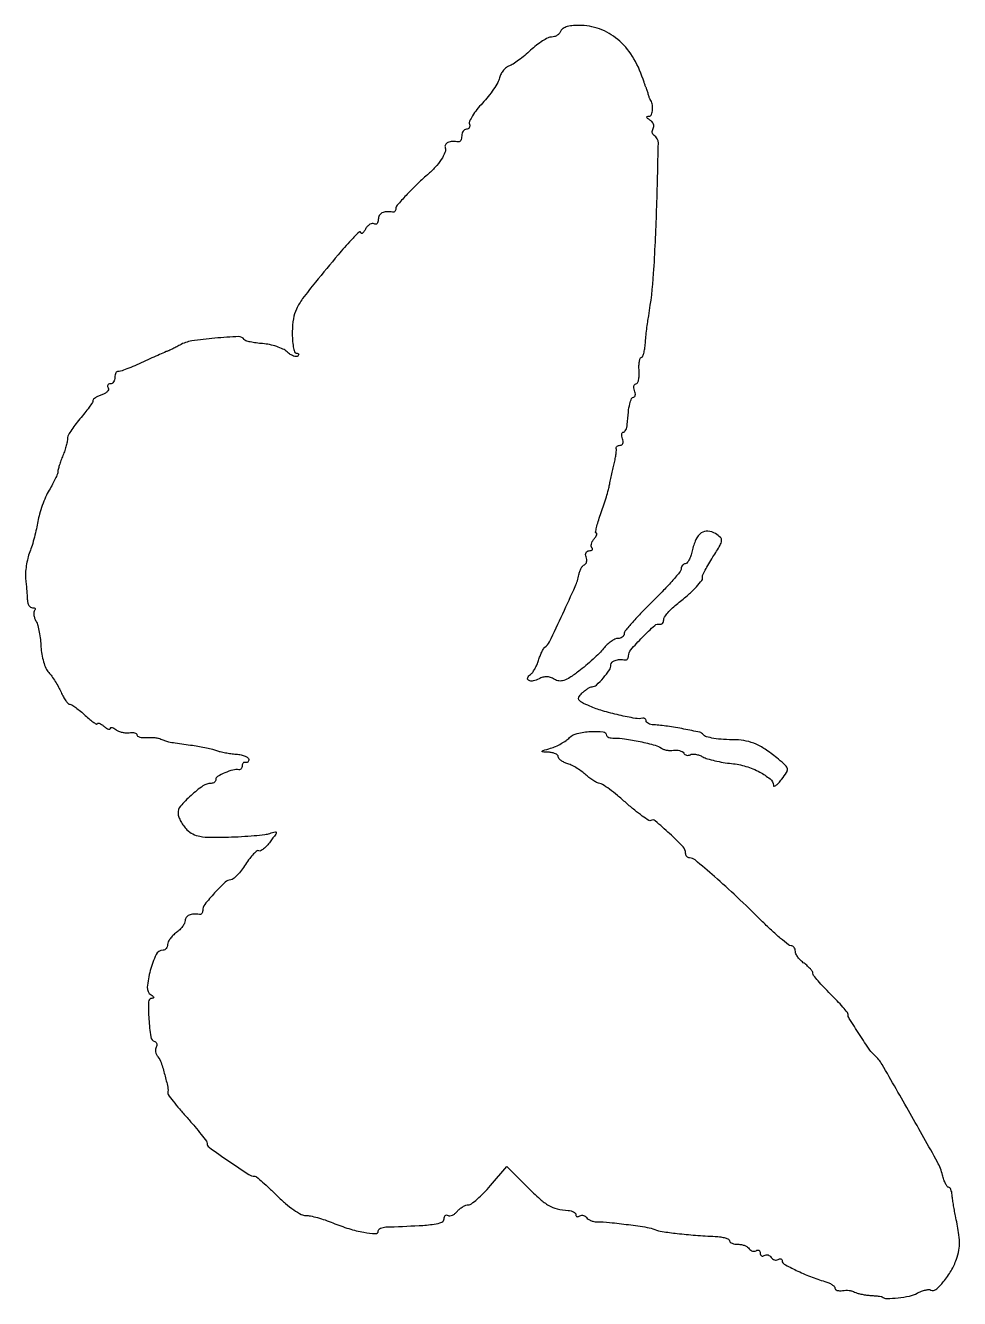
# Model space of a CAD drawing. Extents: x 1 to 213, y 1 to 291.
import ezdxf

# ---------------------------------------------------------------- set-up
doc = ezdxf.new("R2010")
doc.units = 0

msp = doc.modelspace()

# ---------------------------------------------------------------- linework, layer by layer
msp.add_lwpolyline([(122.594327, 289.385217, -0.089967), (122.272657, 288.855649, -0.066627), (121.753139, 288.406907, -0.065443), (121.123037, 288.103562, -0.079662), (120.477151, 288, 0.114482), (119.662214, 287.81093, 0.026205), (118.418552, 287.117983, 0.02577), (117.035609, 286.146743, 0.022616), (115.695766, 284.997388, -0.01519), (114.35115, 283.808834, -0.015797), (112.953897, 282.720159, -0.015674), (111.689635, 281.857156, -0.063874), (110.849414, 281.461553, 0.093088), (110.176578, 281.095631, 0.052572), (109.51998, 280.434553, 0.049979), (108.977122, 279.60067, 0.05772), (108.641525, 278.714165, -0.06728), (108.20563, 277.625782, -0.020192), (107.261864, 276.105873, -0.019843), (106.05327, 274.46805, -0.020303), (104.727403, 272.944125, 0.02113), (103.470906, 271.495101, 0.028762), (102.473574, 270.082013, 0.028615), (101.809271, 268.865651, 0.193463), (101.768625, 268.194125, -0.085085), (101.838467, 267.738154, -0.126474), (101.731513, 267.350774, -0.142738), (101.464523, 267.093825, -0.121258), (101.083333, 267, 0.137303), (100.670216, 266.884375, 0.100211), (100.318229, 266.559375, 0.086171), (100.081267, 266.073262, 0.070529), (100, 265.5, -0.048526), (99.944979, 264.934422, -0.075993), (99.779687, 264.475411, -0.105904), (99.535673, 264.190576, -0.204797), (99.25, 264.118421, 0.044557), (97.863652, 264.212207, 0.098097), (96.831002, 263.984454, 0.169492), (96.29051, 263.482509, 0.204876), (96.233978, 262.798066, -0.181596), (96.193184, 261.711504, -0.046014), (95.349485, 260.125021, -0.04044), (93.970086, 258.353413, -0.029957), (92.184696, 256.627359, 0.01467), (89.688515, 254.357516, 0.014401), (87.313833, 251.931549, 0.008685), (85.309643, 249.685463, 0.179692), (85, 248.851686, -0.089638), (84.942876, 248.535609, -0.110214), (84.779687, 248.284969, -0.118404), (84.53586, 248.13934, -0.115332), (84.25, 248.118421, 0.049321), (82.862451, 248.199044, 0.109421), (81.84371, 247.929676, 0.149401), (81.227014, 247.32799, 0.125937), (81, 246.440983, -0.061271), (80.931726, 245.885931, -0.13062), (80.724304, 245.510317, -0.191575), (80.417387, 245.370332, -0.151884), (80.06146, 245.462015, 0.182072), (79.624379, 245.547606, 0.094539), (79.095745, 245.351434, 0.073147), (78.555724, 244.905833, 0.051962), (78.091869, 244.271032, -0.021663), (77.692255, 243.648305, -0.06833), (77.354756, 243.286243, -0.259009), (77.146361, 243.248931, -0.311397), (77.030409, 243.405539, 0.644831), (76.60863, 243.579783, 0.018529), (74.799619, 241.75128, 0.011798), (71.849977, 238.38408, 0.002291), (66.69856, 232.157911, 0.011024), (63.764264, 228.412701, 0.050803), (62.346889, 226.053617, 0.070705), (61.667797, 223.845196, 0.034674), (61.409155, 220.907911, 0.019331), (61.447066, 219.026629, 0.03147), (61.640952, 217.441699, 0.033169), (61.938678, 216.280356, 0.324059), (62.325821, 216, -0.070377), (62.664071, 215.952153, -0.204292), (62.843344, 215.805968, -0.233241), (62.848785, 215.591721, -0.088354), (62.672797, 215.339464, -0.223748), (62.291256, 215.202282, -0.069341), (61.682331, 215.347141, -0.054101), (60.959907, 215.723343, -0.036856), (60.228557, 216.293159, 0.072317), (59.277974, 216.931256, 0.030834), (57.854724, 217.508239, 0.029705), (56.235109, 217.946229, 0.034382), (54.652202, 218.162811, -0.016006), (53.168704, 218.310539, -0.022017), (51.849425, 218.544192, -0.019543), (50.800903, 218.821321, -0.181904), (50.436682, 219.102451, 0.271956), (49.199154, 219.756433, 0.010326), (43.782646, 219.400791, 0.016531), (38.504832, 218.768282, 0.088856), (35.777766, 217.835479, -0.004958), (34.868936, 217.342627, -0.006352), (34.022219, 216.907946, -0.004996), (33.306022, 216.560575, -0.052928), (33, 216.453752, 0.045982), (32.650014, 216.336998, 0.00126), (31.178125, 215.686026, 0.002594), (29.452108, 214.906703, 0.001775), (27.5, 214.004682, -0.00784), (25.529955, 213.123211, -0.011108), (23.748438, 212.405808, -0.007401), (22.248343, 211.865349, -0.137308), (21.75, 211.836365, 0.208086), (21.464632, 211.779853, 0.113877), (21.220313, 211.511307, 0.079363), (21.054902, 211.062383, 0.048696), (21, 210.5, -0.06887), (20.920655, 209.926682, -0.085131), (20.688914, 209.440625, -0.099915), (20.344827, 209.115626, -0.140337), (19.940983, 209, 0.098514), (19.581366, 208.928451, 0.175782), (19.361529, 208.727399, 0.169704), (19.317305, 208.426205, 0.091039), (19.455504, 208.071996, -0.209118), (19.512946, 207.668123, -0.11865), (19.268799, 207.228775, -0.081387), (18.744038, 206.817305, -0.048846), (18.014521, 206.504609, 0.028815), (17.242956, 206.209824, 0.039433), (16.591076, 205.852526, 0.044365), (16.129718, 205.487852, 0.205263), (15.997654, 205.182612, -0.146634), (15.871135, 204.765692, -0.008809), (15.118977, 203.674337, -0.012599), (14.153628, 202.394559, -0.008934), (13.009707, 201.006622, 0.015473), (11.877106, 199.595219, 0.02069), (10.944694, 198.243728, 0.018399), (10.272559, 197.085337, 0.160162), (10.172422, 196.506622, -0.084519), (10.159889, 195.945926, -0.016974), (9.936312, 194.96876, -0.017485), (9.593684, 193.83648, -0.015543), (9.160369, 192.6849, 0.010009), (8.716117, 191.542759, 0.011622), (8.340858, 190.4389, 0.010695), (8.06608, 189.494235, 0.065512), (8, 188.992061, -0.098127), (7.897476, 188.474684, -0.011463), (7.421008, 187.390839, -0.0134), (6.783738, 186.117108, -0.010587), (6.028964, 184.773664, 0.028856), (5.23031, 183.222017, 0.017627), (4.461496, 181.310512, 0.017647), (3.831539, 179.356458, 0.029751), (3.460741, 177.675345, -0.015527), (3.141483, 176.003216, -0.00989), (2.671611, 174.078899, -0.009935), (2.135355, 172.207955, -0.018157), (1.612946, 170.708842, 0.033174), (1.156763, 169.261365, 0.022368), (0.822314, 167.561347, 0.022575), (0.646217, 165.880407, 0.041008), (0.677603, 164.5, -0.003355), (0.803127, 163.223148, -0.002812), (0.919562, 161.867188, -0.002837), (1.011975, 160.626722, -0.007789), (1.058582, 159.75, 0.060892), (1.166001, 159.080832, 0.077306), (1.429446, 158.514062, 0.093465), (1.802346, 158.133936, 0.153336), (2.228816, 158, -0.058406), (2.608465, 157.9555, -0.175396), (2.823383, 157.814502, -0.252206), (2.854235, 157.608709, -0.110471), (2.70185, 157.368517, 0.17447), (2.527635, 156.998398, 0.058078), (2.540745, 156.39023, 0.049496), (2.71553, 155.664983, 0.039019), (3.040171, 154.92494, -0.056774), (3.424635, 153.956664, -0.01855), (3.771634, 152.457438, -0.018216), (4.03647, 150.750479, -0.019586), (4.168405, 149.069575, 0.033309), (4.34646, 147.392249, 0.030191), (4.748463, 145.69609, 0.031491), (5.296864, 144.221444, 0.079159), (5.920591, 143.263152, -0.029687), (6.61876, 142.392014, -0.01464), (7.404963, 141.210114, -0.014472), (8.151834, 139.931799, -0.020466), (8.735734, 138.75, 0.022167), (9.260572, 137.696772, 0.030734), (9.827951, 136.807813, 0.03131), (10.362839, 136.16252, 0.206898), (10.73878, 136, -0.142299), (11.184831, 135.870431, -0.014892), (12.095636, 135.253737, -0.017508), (13.153854, 134.43249, -0.013171), (14.260218, 133.459531, 0.012245), (15.312101, 132.531022, 0.024481), (16.195189, 131.860056, 0.031591), (16.832818, 131.479897, 0.561087), (17, 131.581976, -0.382842), (17.128793, 131.725529, -0.120171), (17.440625, 131.684472, -0.055906), (17.923705, 131.431869, -0.024812), (18.5, 131, 0.027963), (19.07637, 130.573717, 0.064878), (19.559375, 130.339608, 0.144806), (19.867713, 130.329078, 0.341777), (20, 130.5, -0.268443), (20.111148, 130.692105, -0.181577), (20.367188, 130.734085, -0.083918), (20.769743, 130.580642, -0.035065), (21.25, 130.25087, 0.068059), (21.856357, 129.890765, 0.041854), (22.646875, 129.632001, 0.041251), (23.488244, 129.504645, 0.057099), (24.25, 129.539941, -0.041556), (24.920294, 129.591867, -0.067165), (25.485937, 129.512224, -0.095867), (25.865298, 129.321826, -0.23269), (26, 129.048052, 0.263704), (26.161347, 128.763402, 0.06985), (26.660937, 128.552189, 0.05203), (27.387944, 128.437442, 0.032584), (28.25, 128.448277, -0.023999), (29.184779, 128.476071, -0.022897), (30.132812, 128.415265, -0.023536), (30.963856, 128.283793, -0.071677), (31.5, 128.089862, 0.038807), (32.329725, 127.726663, 0.034753), (33.236615, 127.480009, 0.013215), (34.732273, 127.223813, 0.001062), (38.691163, 126.661499, -0.009175), (40.271314, 126.41084, -0.00872), (41.868294, 126.098558, -0.008701), (43.270122, 125.773359, -0.030274), (44.156339, 125.493502, 0.032143), (44.988069, 125.234263, 0.012678), (46.160653, 124.981241, 0.012487), (47.445324, 124.771027, 0.015267), (48.655623, 124.641407, -0.031833), (49.745065, 124.488099, -0.047427), (50.664464, 124.205477, -0.058926), (51.303842, 123.847223, -0.240045), (51.5, 123.46218, -0.080613), (51.443414, 123.113489, -0.12299), (51.279688, 122.856078, -0.143902), (51.035425, 122.730863, -0.128095), (50.75, 122.75, 0.134046), (50.464677, 122.765779, 0.144529), (50.220313, 122.632813, 0.119977), (50.056358, 122.363336, 0.077096), (50, 122, -0.074993), (49.943594, 121.626037, -0.100285), (49.779688, 121.325519, -0.11815), (49.535654, 121.145198, -0.13694), (49.25, 121.108151, 0.100863), (47.901269, 121.030066, 0.035503), (46.058526, 120.399187, 0.030787), (44.39683, 119.570967, 0.267859), (44, 118.883369, -0.12), (43.917957, 118.546445, -0.100695), (43.68665, 118.25949, -0.091951), (43.340706, 118.06677, -0.081398), (42.933278, 118, 0.153036), (41.058938, 117.41256, 0.032206), (38.339044, 115.249647, 0.030713), (35.933506, 112.784604, 0.195955), (35.387209, 111.162051, 0.074883), (35.565556, 110.33233, 0.0343), (36.028004, 109.323416, 0.032993), (36.670841, 108.307854, 0.038961), (37.410253, 107.444404, 0.080128), (38.750808, 106.477556, 0.072148), (40.376244, 105.937333, 0.042132), (42.762086, 105.715749, 0.009483), (46.842867, 105.758891, 0.006781), (49.865552, 105.889247, 0.007951), (52.727053, 106.09725, 0.00712), (55.135188, 106.345446, 0.047633), (56.310824, 106.598652, -0.012742), (57.548949, 106.957161, -0.48043), (57.753239, 106.805258, -0.167836), (57.631384, 106.406947, -0.003474), (56.37821, 104.711113, -0.025102), (55.606597, 103.782931, -0.038403), (54.841421, 103.069682, -0.044146), (54.179984, 102.631315, -0.266816), (53.784075, 102.64099, 0.315781), (53.377637, 102.614198, 0.030688), (52.607506, 101.912517, 0.030164), (51.71127, 100.870243, 0.018759), (50.784075, 99.550336, -0.019979), (49.830098, 98.199322, -0.02654), (48.852316, 97.05676, -0.025832), (47.968982, 96.220154, -0.175564), (47.415298, 96.012379, 0.188758), (46.133904, 95.493819, 0.017891), (43.715684, 93.036378, 0.018668), (41.486122, 90.412044, 0.168291), (41, 89.008658, -0.07444), (40.943631, 88.632134, -0.101066), (40.779688, 88.331079, -0.119923), (40.535612, 88.152378, -0.138342), (40.25, 88.118421, 0.047233), (38.915295, 88.201555, 0.093761), (37.884429, 87.971937, 0.134387), (37.240437, 87.458249, 0.158895), (37, 86.720759, -0.115942), (36.860855, 86.128761, -0.043072), (36.4125, 85.393849, -0.039803), (35.765268, 84.646083, -0.038332), (35, 84, 0.038332), (34.234732, 83.353917, 0.039803), (33.5875, 82.606151, 0.043072), (33.139145, 81.871239, 0.115942), (33, 81.279241, -0.078618), (32.922686, 80.79057, -0.090638), (32.698979, 80.375777, -0.10078), (32.36607, 80.098472, -0.124042), (31.975249, 80, 0.289051), (30.38968, 78.999812, 0.04537), (29.046955, 75.373181, 0.045281), (28.377437, 71.551157, 0.27896), (29.2291, 69.837247, -0.031382), (29.680176, 69.509549, -0.166171), (29.837623, 69.252999, -0.367974), (29.747842, 69.082253, -0.092114), (29.413856, 69.015313, 0.406136), (28.631887, 68.232924, 0.020444), (28.740234, 64.268295, 0.020785), (29.181106, 60.268056, 0.274565), (30.086758, 59.16459, -0.118607), (30.393296, 58.962119, -0.125342), (30.566542, 58.646178, -0.114474), (30.57585, 58.262166, -0.087687), (30.420141, 57.870785, 0.114071), (30.265716, 57.414614, 0.068174), (30.286933, 56.839599, 0.062642), (30.471533, 56.238879, 0.06367), (30.798437, 55.706195, -0.088653), (31.521195, 54.385562, -0.01498), (32.357999, 51.621299, -0.013938), (33.033812, 48.81253, -0.107989), (33.024554, 47.470574, 0.220882), (33.104789, 47.099125, 0.004742), (34.271757, 45.586166, 0.009994), (35.713587, 43.826603, 0.006463), (37.448755, 41.845773, -0.007505), (39.192575, 39.846669, -0.010948), (40.663072, 38.029695, -0.006671), (41.832483, 36.475837, -0.15928), (42, 35.963321, 0.24289), (42.445747, 35.099865, 0.004065), (46.991742, 31.925542, 0.00562), (51.489339, 28.9129, 0.145757), (52.875643, 28.5, -0.176874), (53.268348, 28.356595, -0.005097), (54.638174, 27.178125, -0.009715), (56.229988, 25.724448, -0.006467), (57.999735, 24, 0.020946), (59.869356, 22.28089, 0.025325), (61.765547, 20.836529, 0.025242), (63.451072, 19.803483, 0.131833), (64.5, 19.549885, -0.05678), (65.541976, 19.457427, -0.015922), (67.134379, 19.078223, -0.015841), (68.920348, 18.531037, -0.016066), (70.659589, 17.874177, 0.023196), (74.291937, 16.561198, 0.03089), (77.701287, 15.73153, 0.031129), (80.366933, 15.424399, 0.429668), (81, 16.025089, -0.191579), (81.131206, 16.354952, -0.083254), (81.514063, 16.644511, -0.064935), (82.080243, 16.852285, -0.046461), (82.75, 16.939283, 0.002804), (90.294271, 17.255748, 0.023168), (93.710833, 17.577367, 0.057425), (95.470385, 18.035871, 0.309651), (95.999987, 18.809017, -0.070683), (96.065416, 19.269507, -0.145836), (96.260462, 19.572533, -0.189566), (96.549734, 19.673097, -0.129075), (96.886693, 19.570027, 0.165938), (97.317852, 19.471484, 0.078442), (97.875922, 19.620389, 0.064546), (98.470716, 19.981976, 0.050777), (99.009138, 20.51101, -0.045719), (99.57738, 21.080732, -0.040728), (100.261126, 21.562609, -0.042984), (100.952361, 21.893609, -0.090413), (101.535914, 22, 0.161404), (102.239325, 22.233141, 0.019062), (103.539771, 23.28093, 0.021226), (105.026552, 24.690597, 0.015899), (106.544624, 26.360612), (110.26231, 30.721224), (114.881155, 26.110612, 0.012202), (117.863709, 23.275257, 0.053077), (119.831924, 21.841277, 0.073742), (121.726592, 21.092483, 0.038511), (124.240882, 20.706902, -0.04564), (124.914113, 20.593829, -0.062608), (125.483259, 20.364741, -0.07912), (125.869259, 20.061665, -0.189017), (126, 19.728179, 0.134415), (126.075259, 19.453285, 0.19055), (126.273452, 19.299544, 0.142059), (126.574564, 19.299261, 0.068177), (126.930902, 19.457295, -0.101427), (127.331137, 19.604033, -0.098476), (127.761308, 19.583771, -0.097365), (128.15488, 19.399684, -0.0967), (128.450592, 19.079944, 0.105779), (128.801051, 18.71441, 0.051112), (129.374702, 18.405818, 0.047465), (130.064143, 18.195153, 0.049826), (130.76969, 18.122851, -0.0245), (133.696623, 17.971863, -0.007989), (137.994122, 17.468893, -0.006143), (142.218965, 16.852949, -0.056617), (144, 16.359705, 0.058741), (145.653235, 15.909382, 0.00872), (149.084907, 15.456717, 0.009557), (153.235269, 15.062923, 0.007488), (157.75, 14.789403, -0.023766), (158.995396, 14.673173, -0.037294), (160.045312, 14.443748, -0.042731), (160.797157, 14.147716, -0.284927), (161, 13.820658, 0.217657), (161.143485, 13.506661, 0.078543), (161.570164, 13.241068, 0.059722), (162.197798, 13.060108, 0.040373), (162.940983, 13, -0.047606), (163.730041, 12.924701, -0.046638), (164.496311, 12.701458, -0.050526), (165.12997, 12.373446, -0.110089), (165.510081, 11.983688, 0.090427), (165.820631, 11.639411, 0.095498), (166.22714, 11.434921, 0.099685), (166.665803, 11.401101, 0.108373), (167.069098, 11.542705, -0.09743), (167.424129, 11.676067, -0.174978), (167.726548, 11.620609, -0.170591), (167.928939, 11.382769, -0.092039), (168, 11, 0.092039), (168.071061, 10.617231, 0.170591), (168.273452, 10.379391, 0.174978), (168.575871, 10.323933, 0.09743), (168.930902, 10.457295, -0.110145), (169.334982, 10.597587, -0.099917), (169.775821, 10.560288, -0.094986), (170.185645, 10.350569, -0.088941), (170.5, 10, 0.088941), (170.814355, 9.649431, 0.094986), (171.224179, 9.439712, 0.099917), (171.665018, 9.402413, 0.110145), (172.069098, 9.542705, -0.070197), (172.42535, 9.69899, -0.14512), (172.726548, 9.694476, -0.189779), (172.925112, 9.53446, -0.130074), (173, 9.251465, 0.273342), (173.452538, 8.485525, 0.013075), (176.202665, 7.063018, 0.020319), (179.440889, 5.653377, 0.020956), (182.75, 4.527181, -0.0324), (183.611429, 4.211849, -0.043574), (184.339063, 3.811712, -0.050463), (184.848135, 3.390946, -0.197314), (185, 3.021096, 0.216465), (185.136137, 2.721377, 0.102175), (185.514062, 2.507767, 0.072326), (186.079878, 2.412733, 0.045475), (186.75, 2.458966, -0.037798), (187.493418, 2.521716, -0.032167), (188.279687, 2.477904, -0.033433), (188.992611, 2.343147, -0.074298), (189.5, 2.127441, 0.064583), (190.050306, 1.880821, 0.019401), (190.940625, 1.650133, 0.019095), (191.969532, 1.466569, 0.01963), (193, 1.364104, -0.006786), (193.975968, 1.292312, -0.009708), (194.839063, 1.200118, -0.00607), (195.555972, 1.100575, -0.130703), (195.75, 1.016235, 0.173083), (196.861071, 0.639133, 0.022625), (199.393114, 0.793292, 0.027035), (201.993511, 1.21323, 0.07004), (203.770667, 1.870041, -0.0303), (204.700752, 2.300302, -0.03687), (205.617742, 2.582955, -0.040101), (206.40056, 2.697371, -0.155881), (206.869988, 2.580352, 0.327732), (207.970225, 2.668369, 0.040974), (209.750479, 4.48362, 0.041322), (211.494837, 6.973229, 0.04945), (212.687224, 9.574892, 0.034205), (213.239338, 11.629276, 0.054302), (213.395018, 13.442173, 0.036768), (213.177442, 15.693679, 0.00816), (212.460559, 19.5, -0.006145), (212.214742, 20.776866, -0.005196), (211.985461, 22.132812, -0.005244), (211.802223, 23.373516, -0.014558), (211.708055, 24.25, 0.036505), (211.606168, 24.920099, 0.052918), (211.412604, 25.485937, 0.066955), (211.163716, 25.875046, 0.22048), (210.894122, 26, -0.2497), (210.591025, 26.161432, -0.033563), (210.216704, 26.807813, -0.032274), (209.848004, 27.696462, -0.021788), (209.539129, 28.75, 0.06655), (208.374765, 31.712203, 0.002201), (202.153357, 42.787055, 0.001828), (195.754018, 53.966698, 0.083846), (194.072977, 56, -0.064814), (192.964399, 57.242004, -0.005722), (190.627167, 60.749361, -0.003379), (188.259099, 64.447109, -0.141647), (188, 65.343351, 0.170776), (187.843262, 65.788867, 0.008278), (186.825, 67.014779, 0.012689), (185.532561, 68.444341, 0.008739), (184, 70, -0.009716), (182.46756, 71.561629, -0.013892), (181.175, 73.009599, -0.009733), (180.167847, 74.251236, -0.167037), (180, 74.739641, 0.15045), (179.874569, 75.147058, 0.031771), (179.4125, 75.741393, 0.030604), (178.765653, 76.388043, 0.024889), (178, 77, -0.038332), (177.234732, 77.646083, -0.039803), (176.5875, 78.393849, -0.043072), (176.139145, 79.128761, -0.115942), (176, 79.720759, 0.075667), (175.92561, 80.209509, 0.089122), (175.709774, 80.624223, 0.100724), (175.388782, 80.901458, 0.128605), (175.011998, 81, -0.170575), (174.405029, 81.213273, -0.00719), (172.61756, 82.689063, -0.01168), (170.532914, 84.546833, -0.00797), (168.248127, 86.75, 0.006807), (162.676064, 92.148086, 0.009765), (157.582725, 96.765222, 0.005052), (153.160437, 100.541485, 0.175947), (151.897785, 101, -0.123424), (151.555383, 101.085829, -0.100775), (151.263724, 101.327569, -0.09084), (151.067754, 101.689159, -0.079032), (151, 102.11513, 0.193973), (150.436822, 103.512202, 0.013493), (147.356683, 106.543691, 0.011141), (144.097472, 109.449706, 0.325701), (143.048175, 109.529774, -0.291532), (142.609232, 109.535817, -0.010185), (141.140068, 110.544113, -0.016088), (139.398277, 111.879308, -0.010207), (137.453333, 113.539593, 0.009599), (135.478596, 115.229464, 0.013361), (133.643244, 116.659486, 0.009782), (132.075475, 117.768384, 0.143617), (131.438561, 117.972944, -0.106333), (130.899352, 118.103386, -0.026276), (130.096886, 118.543616, -0.025696), (129.211198, 119.156968, -0.023244), (128.361687, 119.877665, 0.029485), (127.431387, 120.647152, 0.02056), (126.299929, 121.406371, 0.020809), (125.150467, 122.046736, 0.039855), (124.173125, 122.445052, -0.036548), (123.341338, 122.777659, -0.046992), (122.638356, 123.206124, -0.054773), (122.150803, 123.660985, -0.179552), (122, 124.067388, 0.215655), (121.835601, 124.430824, 0.074159), (121.339062, 124.751294, 0.05739), (120.611481, 124.984711, 0.039421), (119.75, 125.085953, -0.00578), (118.408276, 125.15275, -0.544778), (118.328693, 125.294412, -0.19785), (118.548574, 125.477495, -0.002784), (120.229449, 125.993973, 0.031841), (121.392823, 126.426834, 0.022878), (122.632064, 127.0495, 0.023228), (123.761164, 127.753944, 0.045317), (124.57572, 128.432862, -0.142325), (126.303398, 129.382646, -0.040382), (129.371467, 129.812429, -0.03942), (132.250292, 129.753857, -0.385465), (133, 128.925877, 0.239372), (133.127415, 128.674983, 0.073944), (133.514062, 128.472031, 0.055617), (134.079725, 128.342783, 0.036201), (134.75, 128.315189, -0.04674), (137.104132, 128.168605, -0.014177), (140.624459, 127.513639, -0.011492), (144.060486, 126.689942, -0.095178), (145.5, 125.998035, 0.079442), (146.008312, 125.733865, 0.038827), (146.719146, 125.55756, 0.037252), (147.5041, 125.485904, 0.044272), (148.246029, 125.539358, -0.052711), (148.956403, 125.578529, -0.055287), (149.647501, 125.466502, -0.061575), (150.218207, 125.229131, -0.125673), (150.565128, 124.894621, 0.097162), (150.853275, 124.583631, 0.097484), (151.237239, 124.405005, 0.098374), (151.657288, 124.386105, 0.100946), (152.048432, 124.529932, -0.134569), (152.535046, 124.67305, -0.046913), (153.269725, 124.617666, -0.042487), (154.107113, 124.400343, -0.038156), (154.927822, 124.038628, 0.050384), (155.989139, 123.601484, 0.015566), (157.662226, 123.158376, 0.015396), (159.575535, 122.776538, 0.016339), (161.471233, 122.521913, -0.048606), (164.755963, 121.862971, -0.047615), (167.875739, 120.579572, -0.051618), (170.232512, 119.006436, -0.209347), (170.990811, 117.5, 0.437475), (171.179544, 117.343467, 0.127011), (171.574277, 117.503439, 0.049364), (172.183752, 118.055887, 0.020103), (172.901724, 118.915964, 0.020632), (174.013071, 120.492155, 0.186919), (174.180055, 121.302187, 0.164154), (173.769712, 122.068398, 0.015068), (172.129488, 123.517396, 0.022403), (169.412596, 125.576974, 0.044906), (167.069475, 126.900237, 0.053597), (164.824682, 127.637291, 0.050664), (162.431093, 127.899026, -0.013415), (159.633302, 127.995595, -0.025791), (157.404307, 128.248326, -0.029514), (155.758027, 128.62249, -0.156068), (155, 129.132375, 0.173151), (154.216776, 129.622182, 0.005865), (150.599988, 130.371301, 0.012002), (146.857585, 131.007944, 0.021381), (143.75, 131.32522, -0.042657), (143.080118, 131.422527, -0.060209), (142.514062, 131.629016, -0.076992), (142.129143, 131.905991, -0.200987), (142, 132.214286, 0.099535), (141.942345, 132.501037, 0.121908), (141.779687, 132.719754, 0.123783), (141.535971, 132.83521, 0.104595), (141.25, 132.831684, -0.099477), (139.556497, 132.793638, -0.011817), (135.85582, 133.541771, -0.015174), (132.040706, 134.529968, -0.032714), (129.19068, 135.567729, -0.013433), (127.313524, 136.454832, -0.137983), (126.687403, 137.029494, -0.281967), (126.68476, 137.639855, -0.060088), (127.369252, 138.512109, -0.025992), (128.001237, 139.081595, -0.028639), (128.669524, 139.562932, -0.029756), (129.281615, 139.903253, -0.112456), (129.706331, 140, 0.190569), (130.709601, 140.396794, 0.027292), (132.265681, 142.024241, 0.028867), (133.638186, 143.827075, 0.14934), (134, 145.011431, -0.205328), (134.251228, 145.597411, -0.108537), (134.940032, 146.01454, -0.07591), (135.986809, 146.201516, -0.045489), (137.25, 146.118421, 0.138407), (137.535612, 146.152415, 0.119921), (137.779687, 146.33121, 0.10104), (137.943632, 146.632406, 0.074404), (138, 147.009102, -0.18037), (138.525926, 148.41958, -0.015825), (141.157137, 151.269868, -0.0137), (143.97287, 153.980042, -0.259664), (145.12172, 154.25, 0.146095), (145.456503, 154.254294, 0.136348), (145.744671, 154.440625, 0.108984), (145.939955, 154.790835, 0.071196), (146.009074, 155.25, -0.148056), (146.20699, 155.88702, -0.027936), (146.953774, 156.867188, -0.027676), (147.988757, 157.951197, -0.02228), (149.212329, 159, 0.01342), (151.640024, 161.007439, 0.024965), (153.477267, 162.780711, 0.024723), (154.719165, 164.243943, 0.254624), (154.837822, 165, -0.201833), (154.856756, 165.341827, -0.007092), (155.466792, 166.549231, -0.01217), (156.257648, 167.97526, -0.0081), (157.229722, 169.571852, 0.007278), (158.855756, 172.232685, 0.106121), (159.202856, 173.271271, 0.233934), (158.931975, 174.016773, 0.051151), (157.821724, 174.879263, 0.119248), (156.070862, 175.461175, 0.182087), (154.548102, 175.028686, 0.129762), (153.330862, 173.510308, 0.050411), (152.484824, 170.930902, -0.028178), (152.171082, 169.808394, -0.040365), (151.759776, 168.860952, -0.046348), (151.317952, 168.190814, -0.227634), (150.920545, 168, 0.118452), (150.569431, 167.915636, 0.100628), (150.27041, 167.677666, 0.092446), (150.06963, 167.321779, 0.082508), (150, 166.902693, -0.173971), (149.759185, 166.231528, -0.007282), (148.090625, 164.264765, -0.011837), (145.990559, 161.973054, -0.008061), (143.5, 159.463413, 0.007794), (141.009384, 156.956395, 0.011493), (138.909375, 154.672809, 0.006899), (137.235241, 152.71227, 0.174996), (137, 152.06072, -0.133558), (136.889989, 151.656221, -0.100495), (136.580695, 151.311587, -0.087449), (136.118036, 151.079695, -0.072668), (135.57258, 151, 0.114363), (134.898438, 150.843763, 0.039118), (134.029082, 150.330101, 0.03646), (133.125361, 149.592168, 0.03474), (132.32258, 148.719491, -0.027988), (131.359247, 147.643505, -0.010742), (129.908017, 146.255485, -0.010597), (128.265128, 144.813214, -0.012829), (126.662158, 143.533802, -0.016604), (124.624546, 142.09522, -0.066209), (123.250116, 141.432443, -0.112264), (122.151509, 141.329416, -0.107451), (121.096868, 141.707432, 0.058134), (120.228936, 142.118277, 0.074894), (119.361395, 142.272976, 0.075222), (118.489745, 142.165039, 0.059279), (117.609707, 141.801457, -0.080186), (116.303242, 141.324301, -0.167018), (115.243061, 141.474607, -0.392873), (115.025633, 142.069724, -0.151851), (115.644179, 142.804373, 0.089491), (116.114535, 143.240883, 0.029524), (116.637408, 144.030035, 0.028318), (117.125446, 144.991958, 0.028576), (117.5, 146, -0.017657), (117.844758, 146.993762, -0.020432), (118.244177, 147.9125, -0.01995), (118.641177, 148.655275, -0.102413), (118.952707, 149, 0.122665), (119.963237, 150.212327, 0.003173), (123.026576, 156.645541, 0.005272), (125.866285, 162.878153, 0.057816), (126.68155, 165.5, -0.038084), (126.893092, 166.288531, -0.042679), (127.216056, 167.004916, -0.047214), (127.594898, 167.554878, -0.136344), (127.972742, 167.814608, 0.158822), (128.278938, 168.045556, 0.101456), (128.457092, 168.458446, 0.081898), (128.479363, 168.992284, 0.061245), (128.336834, 169.564608, -0.080517), (128.222406, 170.112971, -0.128588), (128.32196, 170.578353, -0.151169), (128.618631, 170.886407, -0.126709), (129.059678, 171, 0.051431), (129.503474, 171.045771, 0.154481), (129.765912, 171.193285, 0.259457), (129.819607, 171.408538, 0.131282), (129.675343, 171.657991, -0.171918), (129.507446, 172.010146, -0.082297), (129.537806, 172.516912, -0.066538), (129.753708, 173.095866, -0.050768), (130.131121, 173.657991, 0.024172), (130.518521, 174.17357, 0.05412), (130.747907, 174.605785, 0.114968), (130.790449, 174.88565, 0.391526), (130.666804, 175, -0.460648), (130.506305, 175.187695, -0.016202), (130.708436, 176.248438, -0.019978), (131.074215, 177.619838, -0.011322), (131.620311, 179.25, 0.005768), (132.236527, 181.023827, 0.005506), (132.821608, 182.839063, 0.005467), (133.303079, 184.453344, 0.019522), (133.559084, 185.5, -0.003268), (133.764424, 186.475922, -0.001351), (134.054444, 187.79375, -0.001337), (134.372987, 189.204994, -0.001722), (134.673631, 190.5, 0.010638), (134.930528, 191.703611, 0.013011), (135.11725, 192.839063, 0.01153), (135.226542, 193.794375, 0.085102), (135.190499, 194.25, -0.152851), (135.206094, 194.535259, -0.132518), (135.381137, 194.779687, -0.103917), (135.697913, 194.944095, -0.068015), (136.106989, 195, 0.158089), (136.480915, 195.121257, 0.151946), (136.719716, 195.440625, 0.112257), (136.77672, 195.926101, 0.06502), (136.638374, 196.5, -0.042583), (136.47224, 197.074944, -0.078856), (136.453438, 197.559375, -0.127534), (136.577739, 197.877688, -0.240695), (136.817099, 198, 0.205322), (137.115363, 198.127871, 0.073525), (137.387573, 198.514062, 0.057773), (137.595317, 199.080063, 0.040796), (137.699866, 199.75, -0.009864), (137.963788, 202.580041, -0.030018), (138.295603, 204.48185, -0.043346), (138.690821, 205.676901, -0.299712), (139.18142, 206, 0.240231), (139.421332, 206.122329, 0.127732), (139.546127, 206.440625, 0.079011), (139.527647, 206.925059, 0.042672), (139.361626, 207.5, -0.052473), (139.20783, 208.074532, -0.094979), (139.223681, 208.559375, -0.143815), (139.400535, 208.87723, -0.19683), (139.70032, 209, 0.281946), (140.037697, 209.206673, 0.06013), (140.285033, 209.88125, 0.046378), (140.42025, 210.850393, 0.028773), (140.406923, 212, -0.021796), (140.377552, 213.149954, -0.035841), (140.464688, 214.11875, -0.041335), (140.638176, 214.815673, -0.321485), (140.895227, 215, 0.297886), (141.180063, 215.186222, 0.03296), (141.45782, 215.954688, 0.031637), (141.690019, 217.004459, 0.020041), (141.833078, 218.25, -0.007086), (141.962741, 219.712118, -0.004383), (142.1545, 221.426562, -0.004395), (142.37369, 223.11705, -0.007886), (142.58766, 224.5, 0.026297), (143.715078, 234.117498, 0.008339), (144.400049, 248.547149, 0.002418), (144.796892, 263.853732, 0.265568), (143.851874, 265.591547, -0.117139), (143.564028, 265.880195, -0.100556), (143.416498, 266.283913, -0.09286), (143.432639, 266.741315, -0.083471), (143.611803, 267.180902, 0.131568), (143.751506, 267.645759, 0.099345), (143.662109, 268.173722, 0.087063), (143.356265, 268.684569, 0.07339), (142.878115, 269.096491, -0.02603), (142.351524, 269.469778, -0.167258), (142.177742, 269.740518, -0.38832), (142.275091, 269.918039, -0.078969), (142.661516, 269.984687, 0.302191), (143.214543, 270.363125, 0.076872), (143.475502, 271.476107, 0.067253), (143.400271, 272.784473, 0.122273), (142.951511, 273.75, -0.070301), (142.858502, 273.905853, -0.012763), (142.735756, 274.220312, -0.01352), (142.610496, 274.59882, -0.011893), (142.5, 275, 0.010232), (142.385949, 275.419524, 0.008962), (142.25, 275.853125, 0.009044), (142.113091, 276.240359, 0.026436), (142, 276.5, -0.017232), (141.888158, 276.744391, -0.007671), (141.756968, 277.073437, -0.007582), (141.628622, 277.426271, -0.010173), (141.523719, 277.75, 0.05721), (139.239364, 283.044659, 0.078327), (135.988743, 287.081344, 0.086619), (131.938518, 289.641607, 0.089896), (127.312942, 290.635217, 0.023), (125.459645, 290.609807, 0.049856), (124.054819, 290.384062, 0.070737), (123.089588, 289.975743, 0.167273)], format="xyb", close=True)

doc.saveas('drawing.dxf')
